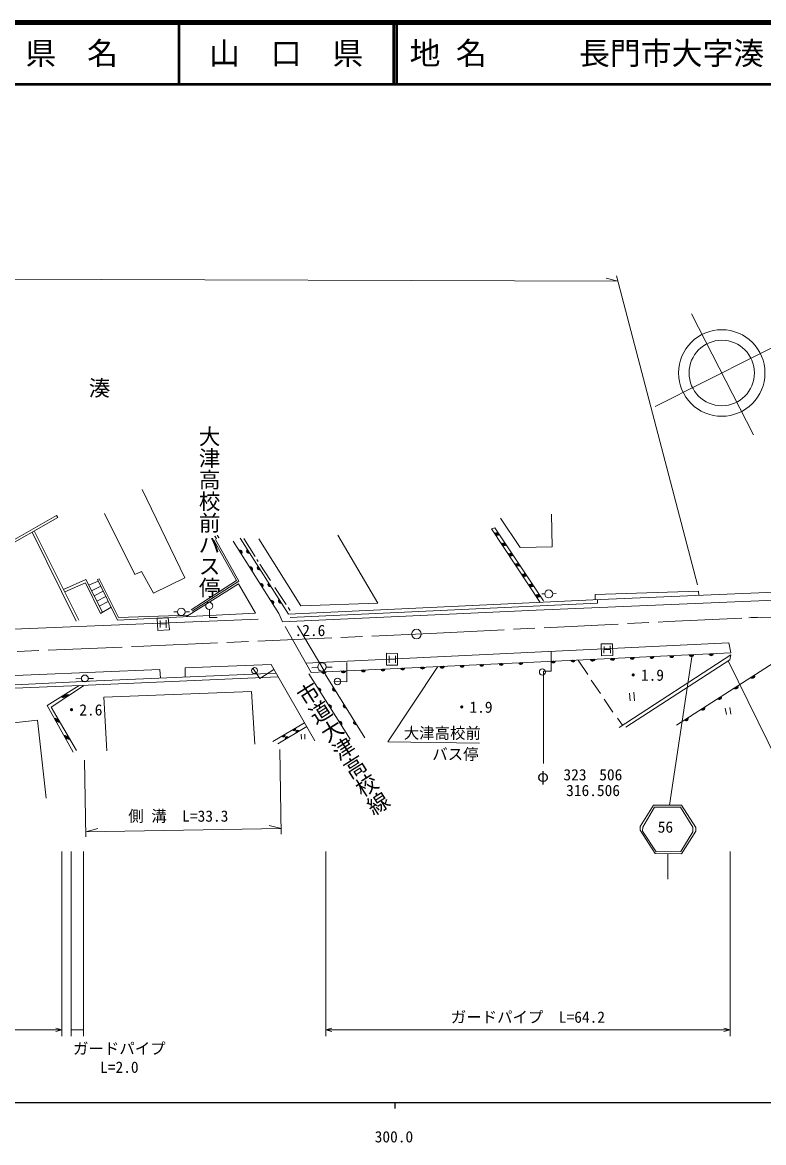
# Model space of a CAD drawing. Units: millimetres, scale not verified. Extents: x 40000 to 680000, y 20000 to 380000.
# Drawn here: x 307640 to 427747, y 198499 to 380000 of the extents above; entities that cross this region are included whole.
import ezdxf
from ezdxf.enums import TextEntityAlignment as Align

# ---------------------------------------------------------------- set-up
doc = ezdxf.new("R2010")
doc.units = ezdxf.units.MM
doc.header["$LTSCALE"] = 1000
doc.linetypes.add('CHAIN', pattern=[18.5, 12, -1.5, 3.5, -1.5])
for name, color, linetype, lineweight in [('M-BGD', 7, 'Continuous', 13), ('M-BMK', 2, 'CHAIN', 13), ('M-STR-HTXT', 7, 'Continuous', 13), ('M-TTL', 2, 'Continuous', 140), ('M-TTL-BAND', 7, 'Continuous', 25), ('M-TTL-LINE', 7, 'Continuous', 50), ('M-TTL-TXT', 7, 'Continuous', 13), ('M-WORK', 1, 'Continuous', 13)]:
    doc.layers.add(name, color=color, linetype=linetype, lineweight=lineweight)
doc.styles.add('@ＭＳ ゴシック', font='')
doc.styles.add('ＭＳ ゴシック', font='')
doc.styles.get('@ＭＳ ゴシック').set_extended_font_data('@MS Gothic')
doc.styles.get('ＭＳ ゴシック').set_extended_font_data('MS Gothic')

msp = doc.modelspace()

# ---------------------------------------------------------------- linework, layer by layer
at = {"layer": 'M-BGD'}
msp.add_circle((371499, 280890), 781, dxfattribs=at)
at = {"layer": 'M-BMK'}
msp.add_line((293329, 277467), (327292, 278943), dxfattribs=at)
for points in [[(327292, 278943), (373711, 280988), (412251, 282912), (426705, 283610)], [(425354, 283545), (446609, 284076), (461772, 284769)]]:
    msp.add_lwpolyline(points, dxfattribs=at)
at = {"layer": 'M-STR-HTXT'}
for p, q in [((314047, 245644), (314047, 215763)), ((315547, 245644), (315547, 215763)), ((317547, 245644), (317547, 215763)), ((356790, 245644), (356790, 215763)), ((422326, 245644), (422326, 215763)), ((314047, 216763), (275047, 216763)), ((314047, 216763), (313047, 217013)), ((314047, 216763), (313047, 216513)), ((317547, 216763), (315547, 216763)), ((356790, 216763), (357790, 217013)), ((422326, 216763), (356790, 216763)), ((356790, 216763), (357790, 216513)), ((422326, 216763), (421326, 217013)), ((422326, 216763), (421326, 216513))]:
    msp.add_line(p, q, dxfattribs=at)
at = {"layer": 'M-TTL'}
msp.add_line((680000, 380000), (40000, 380000), dxfattribs=at)
at = {"layer": 'M-TTL-BAND'}
for p, q in [((40000, 205000), (579000, 205000)), ((368000, 205000), (368000, 204000))]:
    msp.add_line(p, q, dxfattribs=at)
at = {"layer": 'M-TTL-LINE'}
for p, q in [((333000, 380000), (333000, 370000)), ((367750, 380000), (367750, 370000)), ((368250, 380000), (368250, 370000)), ((40000, 370000), (680000, 370000))]:
    msp.add_line(p, q, dxfattribs=at)
at = {"layer": 'M-WORK'}
for p, q in [((404149, 338061), (88736, 339172)), ((404149, 338061), (402219, 338586)), ((417015, 288862), (403917, 338945)), ((416039, 332796), (426104, 313192)), ((280571, 281576), (313175, 300100)), ((313393, 299782), (281333, 281616)), ((313175, 300100), (313393, 299782)), ((384170, 298080), (383630, 297954)), ((391526, 286035), (383630, 297954)), ((384170, 298080), (392071, 286297)), ((309206, 297410), (316358, 282959)), ((309572, 297617), (316790, 283132)), ((342351, 289557), (338669, 296083)), ((349193, 284250), (341793, 295968)), ((342920, 296426), (350779, 284101)), ((343515, 296386), (345348, 293485)), ((345614, 292988), (345854, 292676)), ((346103, 292230), (347823, 289594)), ((318404, 288797), (319933, 289457)), ((318854, 287897), (320340, 288633)), ((319805, 289716), (320102, 289859)), ((334987, 284820), (342351, 289557)), ((319251, 287104), (320719, 287866)), ((319690, 286227), (321143, 287007)), ((348545, 288451), (350378, 285658)), ((392298, 287417), (391825, 287431)), ((393573, 287423), (394154, 287446)), ((320094, 285419), (321556, 286171)), ((320307, 284251), (322015, 285241)), ((350687, 285180), (351018, 284713)), ((330934, 283170), (330944, 281924)), ((332785, 284493), (332154, 284489)), ((333995, 284479), (334742, 284474)), ((329961, 283117), (329961, 281938)), ((329961, 282518), (330939, 282537)), ((354418, 274673), (350227, 282112)), ((356658, 274777), (352211, 282223)), ((353568, 276182), (422140, 279455)), ((401913, 278879), (401884, 277793)), ((401899, 278376), (402897, 278404)), ((402883, 278965), (402912, 277815)), ((422140, 279455), (422417, 277827)), ((355029, 263609), (347941, 275965)), ((367077, 277388), (367063, 276209)), ((367070, 276806), (368094, 276827)), ((368091, 277366), (368098, 276245)), ((399246, 274355), (397682, 276692)), ((404365, 265773), (422438, 277515)), ((416194, 277541), (412512, 253168)), ((421993, 276540), (434389, 251356)), ((360753, 263862), (354041, 274424)), ((354522, 275438), (355504, 275471)), ((356701, 274379), (363123, 264100)), ((356872, 275509), (357851, 275546)), ((317199, 273705), (316299, 273640)), ((318318, 273712), (319139, 273676)), ((399823, 273444), (401344, 271276)), ((406036, 271316), (406112, 270065)), ((406737, 271499), (406834, 270065)), ((401917, 270345), (403341, 268253)), ((421534, 268888), (421718, 267885)), ((422300, 269007), (422451, 267918)), ((404063, 267261), (404909, 266127)), ((348231, 263490), (353361, 266517)), ((353717, 265897), (349028, 263091)), ((352837, 264693), (352847, 263854)), ((353388, 264683), (353422, 263883)), ((349374, 262209), (349579, 248471)), ((317679, 260485), (317936, 248033)), ((409931, 253171), (414439, 253166)), ((317919, 248851), (319842, 249400)), ((317919, 248851), (349566, 249370)), ((349566, 249370), (347626, 249855)), ((412223, 245318), (412239, 241186))]:
    msp.add_line(p, q, dxfattribs=at)
for points in [[(410174, 317763), (434642, 330079), (430257, 329015), (430308, 327897)], [(320944, 300446), (325841, 290536), (326948, 291044), (328893, 287516), (333960, 290028), (327023, 304313)], [(393391, 300306), (393466, 295012), (388312, 294947), (385131, 299648)], [(74754, 298903), (100820, 291813), (117512, 288125), (134350, 285201), (150824, 282605), (161439, 281307), (186775, 279159), (209308, 278523), (234387, 278579), (269608, 279978), (290261, 281022), (345837, 283296)], [(335143, 284578), (342731, 289459), (338915, 296222)], [(345979, 296340), (352763, 285443), (365218, 285922), (358776, 296901)], [(71791, 290367), (81463, 287412), (90812, 285132), (106740, 281436), (124105, 277920), (144079, 274470), (169251, 271538), (187884, 270184), (211351, 269320), (229747, 269468), (253520, 270307), (277778, 271264), (319642, 273333), (348751, 274554)], [(314309, 288112), (317946, 289713), (320595, 284418)], [(314498, 287732), (317842, 289202), (320307, 284251)], [(319805, 289716), (323043, 283160), (345437, 284295), (342639, 289021), (334224, 283727)], [(320102, 289859), (323226, 283565), (334563, 283940)], [(349193, 284250), (349801, 282892), (390896, 284749), (433382, 286562), (433374, 287819)], [(350779, 284101), (400074, 286441), (433374, 287819)], [(400457, 286457), (400466, 287322), (417207, 287862), (417228, 287151)], [(351051, 283600), (400829, 285914), (400857, 286474)], [(337944, 284878), (337950, 283603), (339191, 283588)], [(413659, 266147), (432934, 278482), (477959, 280608), (517403, 282167), (521088, 281124)], [(354418, 274673), (390504, 276363), (422417, 277827)], [(392057, 259914), (392071, 274869), (393336, 274883), (393306, 278078)], [(334011, 273935), (334020, 275447), (347941, 275965)], [(358165, 273187), (360222, 273180), (360204, 276282)], [(405437, 265810), (422297, 276737), (422438, 277515)], [(263464, 270699), (263473, 272430), (288143, 273401), (329937, 275154), (330034, 273769)], [(348396, 275172), (346123, 273678), (345002, 275353)], [(381713, 263215), (366865, 263425), (374933, 275633)], [(230935, 268945), (252857, 269944), (267831, 270539), (318307, 272606), (349099, 273946)], [(315844, 261754), (311645, 269317), (316819, 272545)], [(317526, 272494), (312278, 269051), (316390, 262036)], [(321329, 261982), (320839, 270676), (344776, 271604), (345308, 263073)], [(301318, 252552), (299779, 265826), (310083, 266932), (311502, 254328)], [(414457, 245303), (410196, 245331), (407741, 249117), (407748, 249713), (409931, 253171)], [(414439, 253166), (416743, 249553), (416762, 248978), (414457, 245303)]]:
    msp.add_lwpolyline(points, dxfattribs=at)
for points in [[(329458, 283390), (329588, 281492), (331476, 281588), (331279, 283505)], [(366642, 277780), (366638, 275864), (368436, 275850), (368428, 277747)], [(401431, 279303), (401474, 277362), (403329, 277419), (403264, 279324)], [(410089, 252828), (408156, 249615), (408127, 248946), (410337, 245621), (414313, 245643), (416275, 248856), (416261, 249590), (414304, 252823)]]:
    msp.add_lwpolyline(points, close=True, dxfattribs=at)
for centre, radius in [((420968, 323196), 7006), ((420968, 323196), 5300), ((392936, 287399), 638), ((333390, 284485), 605), ((337921, 285457), 580), ((356186, 275568), 689), ((317758, 273698), 560), ((345259, 274969), 489), ((391914, 274747), 496), ((358697, 273191), 532)]:
    msp.add_circle(centre, radius, dxfattribs=at)
for centre, radius, start, end in [((384303, 297022), 254, 293.1339, 133.91162), ((384303, 297022), 203, 290.49578, 136.54974), ((384303, 297022), 152, 286.03233, 141.01319), ((384303, 297022), 102, 276.72648, 150.31905), ((384303, 297022), 100, 276.24315, 150.80237), ((384741, 297146), 254, 113.45521, 314.23292), ((384741, 297146), 203, 110.81708, 316.87104), ((384741, 297146), 152, 106.35364, 321.33449), ((384741, 297146), 102, 97.04778, 330.64035), ((384741, 297146), 100, 96.56445, 331.12368), ((342884, 294138), 354, 311.06859, 113.47377), ((342884, 294138), 283, 313.29263, 111.24973), ((342884, 294138), 212, 317.03896, 107.50341), ((342884, 294138), 142, 324.75069, 99.79168), ((342884, 294138), 100, 335.06835, 89.47401), ((344314, 294340), 354, 131.32249, 293.72767), ((344314, 294340), 283, 133.54653, 291.50363), ((344314, 294340), 212, 137.29286, 287.75731), ((344314, 294340), 142, 145.00459, 280.04558), ((344314, 294340), 100, 155.32225, 269.72792), ((385407, 295355), 254, 293.1339, 133.91162), ((385407, 295355), 203, 290.49578, 136.54974), ((385407, 295355), 152, 286.03233, 141.01319), ((385407, 295355), 102, 276.72648, 150.31905), ((385407, 295355), 100, 276.24315, 150.80237), ((385855, 295485), 254, 113.45521, 314.23292), ((385855, 295485), 203, 110.81708, 316.87104), ((385855, 295485), 152, 106.35364, 321.33449), ((385855, 295485), 102, 97.04778, 330.64035), ((385855, 295485), 100, 96.56445, 331.12368), ((386969, 293824), 254, 113.45521, 314.23292), ((386512, 293687), 254, 293.1339, 133.91162), ((386512, 293687), 203, 290.49578, 136.54974), ((386512, 293687), 152, 286.03233, 141.01319), ((386512, 293687), 102, 276.72648, 150.31905), ((386512, 293687), 100, 276.24315, 150.80237), ((386969, 293824), 203, 110.81708, 316.87104), ((386969, 293824), 152, 106.35364, 321.33449), ((386969, 293824), 102, 97.04778, 330.64035), ((386969, 293824), 100, 96.56445, 331.12368), ((387616, 292020), 254, 293.1339, 133.91162), ((387616, 292020), 203, 290.49578, 136.54974), ((388083, 292163), 254, 113.45521, 314.23292), ((388083, 292163), 203, 110.81708, 316.87104), ((388083, 292163), 152, 106.35364, 321.33449), ((388083, 292163), 102, 97.04778, 330.64035), ((388083, 292163), 100, 96.56445, 331.12368), ((344593, 291433), 354, 311.06859, 113.47377), ((344593, 291433), 283, 313.29263, 111.24973), ((344593, 291433), 212, 317.03896, 107.50341), ((344593, 291433), 142, 324.75069, 99.79168), ((344593, 291433), 100, 335.06835, 89.47401), ((346035, 291642), 354, 131.32249, 293.72767), ((346035, 291642), 283, 133.54653, 291.50363), ((346035, 291642), 212, 137.29286, 287.75731), ((346035, 291642), 142, 145.00459, 280.04558), ((346035, 291642), 100, 155.32225, 269.72792), ((387616, 292020), 152, 286.03233, 141.01319), ((387616, 292020), 102, 276.72648, 150.31905), ((387616, 292020), 100, 276.24315, 150.80237), ((388721, 290353), 254, 293.1339, 133.91162), ((388721, 290353), 203, 290.49578, 136.54974), ((388721, 290353), 152, 286.03233, 141.01319), ((388721, 290353), 102, 276.72648, 150.31905), ((388721, 290353), 100, 276.24315, 150.80237), ((389196, 290502), 254, 113.45521, 314.23292), ((389196, 290502), 203, 110.81708, 316.87104), ((389196, 290502), 152, 106.35364, 321.33449), ((389196, 290502), 102, 97.04778, 330.64035), ((389196, 290502), 100, 96.56445, 331.12368), ((346301, 288727), 354, 311.06859, 113.47377), ((346301, 288727), 283, 313.29263, 111.24973), ((346301, 288727), 212, 317.03896, 107.50341), ((346301, 288727), 142, 324.75069, 99.79168), ((346301, 288727), 100, 335.06835, 89.47401), ((347755, 288944), 354, 131.32249, 293.72767), ((347755, 288944), 283, 133.54653, 291.50363), ((347755, 288944), 212, 137.29286, 287.75731), ((347755, 288944), 142, 145.00459, 280.04558), ((347755, 288944), 100, 155.32225, 269.72792), ((389825, 288685), 254, 293.1339, 133.91162), ((389825, 288685), 203, 290.49578, 136.54974), ((389825, 288685), 152, 286.03233, 141.01319), ((389825, 288685), 102, 276.72648, 150.31905), ((389825, 288685), 100, 276.24315, 150.80237), ((390310, 288841), 254, 113.45521, 314.23292), ((390310, 288841), 203, 110.81708, 316.87104), ((390310, 288841), 152, 106.35364, 321.33449), ((390310, 288841), 102, 97.04778, 330.64035), ((390310, 288841), 100, 96.56445, 331.12368), ((390930, 287018), 254, 293.1339, 133.91162), ((390930, 287018), 203, 290.49578, 136.54974), ((390930, 287018), 152, 286.03233, 141.01319), ((390930, 287018), 102, 276.72648, 150.31905), ((390930, 287018), 100, 276.24315, 150.80237), ((391424, 287179), 254, 113.45521, 314.23292), ((391424, 287179), 203, 110.81708, 316.87104), ((391424, 287179), 152, 106.35364, 321.33449), ((391424, 287179), 102, 97.04778, 330.64035), ((391424, 287179), 100, 96.56445, 331.12368), ((348010, 286021), 354, 311.06859, 113.47377), ((348010, 286021), 283, 313.29263, 111.24973), ((348010, 286021), 212, 317.03896, 107.50341), ((348010, 286021), 142, 324.75069, 99.79168), ((348010, 286021), 100, 335.06835, 89.47401), ((349476, 286246), 354, 131.32249, 293.72767), ((349476, 286246), 283, 133.54653, 291.50363), ((349476, 286246), 212, 137.29286, 287.75731), ((349476, 286246), 142, 145.00459, 280.04558), ((349476, 286246), 100, 155.32225, 269.72792), ((382048, 276021), 354, 191.47918, 353.88436), ((382048, 276021), 283, 193.70322, 351.66032), ((382048, 276021), 212, 197.44955, 347.914), ((382048, 276021), 142, 205.16128, 340.20227), ((382048, 276021), 100, 215.47894, 329.8846), ((385244, 276171), 354, 191.47918, 353.88436), ((385244, 276171), 283, 193.70322, 351.66032), ((385244, 276171), 212, 197.44955, 347.914), ((385244, 276171), 142, 205.16128, 340.20227), ((385244, 276171), 100, 215.47894, 329.8846), ((388441, 276320), 354, 191.47918, 353.88436), ((388441, 276320), 283, 193.70322, 351.66032), ((388441, 276320), 212, 197.44955, 347.914), ((388441, 276320), 142, 205.16128, 340.20227), ((388441, 276320), 100, 215.47894, 329.8846), ((393671, 276562), 354, 191.42368, 353.82886), ((393671, 276562), 283, 193.64772, 351.60482), ((393671, 276562), 212, 197.39405, 347.8585), ((393671, 276562), 142, 205.10578, 340.14677), ((393671, 276562), 100, 215.42344, 329.8291), ((396868, 276709), 354, 191.42368, 353.82886), ((396868, 276709), 283, 193.64772, 351.60482), ((396868, 276709), 212, 197.39405, 347.8585), ((396868, 276709), 142, 205.10578, 340.14677), ((396868, 276709), 100, 215.42344, 329.8291), ((400064, 276856), 354, 191.42368, 353.82886), ((400064, 276856), 283, 193.64772, 351.60482), ((400064, 276856), 212, 197.39405, 347.8585), ((400064, 276856), 142, 205.10578, 340.14677), ((400064, 276856), 100, 215.42344, 329.8291), ((403261, 277002), 354, 191.42368, 353.82886), ((403261, 277002), 283, 193.64772, 351.60482), ((403261, 277002), 212, 197.39405, 347.8585), ((403261, 277002), 142, 205.10578, 340.14677), ((403261, 277002), 100, 215.42344, 329.8291), ((406458, 277149), 354, 191.42368, 353.82886), ((406458, 277149), 283, 193.64772, 351.60482), ((406458, 277149), 212, 197.39405, 347.8585), ((406458, 277149), 142, 205.10578, 340.14677), ((406458, 277149), 100, 215.42344, 329.8291), ((409654, 277295), 354, 191.42368, 353.82886), ((409654, 277295), 283, 193.64772, 351.60482), ((409654, 277295), 212, 197.39405, 347.8585), ((409654, 277295), 142, 205.10578, 340.14677), ((409654, 277295), 100, 215.42344, 329.8291), ((412851, 277442), 354, 191.42368, 353.82886), ((412851, 277442), 283, 193.64772, 351.60482), ((412851, 277442), 212, 197.39405, 347.8585), ((412851, 277442), 142, 205.10578, 340.14677), ((412851, 277442), 100, 215.42344, 329.8291), ((416048, 277589), 354, 191.42368, 353.82886), ((416048, 277589), 283, 193.64772, 351.60482), ((416048, 277589), 212, 197.39405, 347.8585), ((416048, 277589), 142, 205.10578, 340.14677), ((416048, 277589), 100, 215.42344, 329.8291), ((419244, 277735), 354, 191.42368, 353.82886), ((419244, 277735), 283, 193.64772, 351.60482), ((419244, 277735), 212, 197.39405, 347.8585), ((419244, 277735), 142, 205.10578, 340.14677), ((419244, 277735), 100, 215.42344, 329.8291), ((356476, 274823), 354, 191.47918, 353.88436), ((356476, 274823), 283, 193.70322, 351.66032), ((356476, 274823), 212, 197.44955, 347.914), ((356476, 274823), 142, 205.16128, 340.20227), ((356476, 274823), 100, 215.47894, 329.8846), ((359672, 274973), 354, 191.47918, 353.88436), ((359672, 274973), 283, 193.70322, 351.66032), ((359672, 274973), 212, 197.44955, 347.914), ((359672, 274973), 142, 205.16128, 340.20227), ((359672, 274973), 100, 215.47894, 329.8846), ((362869, 275123), 354, 191.47918, 353.88436), ((362869, 275123), 283, 193.70322, 351.66032), ((362869, 275123), 212, 197.44955, 347.914), ((362869, 275123), 142, 205.16128, 340.20227), ((362869, 275123), 100, 215.47894, 329.8846), ((366065, 275272), 354, 191.47918, 353.88436), ((366065, 275272), 283, 193.70322, 351.66032), ((366065, 275272), 212, 197.44955, 347.914), ((366065, 275272), 142, 205.16128, 340.20227), ((366065, 275272), 100, 215.47894, 329.8846), ((369262, 275422), 354, 191.47918, 353.88436), ((369262, 275422), 283, 193.70322, 351.66032), ((369262, 275422), 212, 197.44955, 347.914), ((369262, 275422), 142, 205.16128, 340.20227), ((369262, 275422), 100, 215.47894, 329.8846), ((372458, 275572), 354, 191.47918, 353.88436), ((372458, 275572), 283, 193.70322, 351.66032), ((372458, 275572), 212, 197.44955, 347.914), ((372458, 275572), 142, 205.16128, 340.20227), ((372458, 275572), 100, 215.47894, 329.8846), ((375655, 275721), 354, 191.47918, 353.88436), ((375655, 275721), 283, 193.70322, 351.66032), ((375655, 275721), 212, 197.44955, 347.914), ((375655, 275721), 142, 205.16128, 340.20227), ((375655, 275721), 100, 215.47894, 329.8846), ((378851, 275871), 354, 191.47918, 353.88436), ((378851, 275871), 283, 193.70322, 351.66032), ((378851, 275871), 212, 197.44955, 347.914), ((378851, 275871), 142, 205.16128, 340.20227), ((378851, 275871), 100, 215.47894, 329.8846), ((425963, 274085), 354, 221.41381, 23.81899), ((425963, 274085), 283, 223.63785, 21.59495), ((425963, 274085), 212, 227.38418, 17.84862), ((425963, 274085), 142, 235.09591, 10.13689), ((425963, 274085), 100, 245.41357, 359.81923), ((423267, 272360), 354, 221.41381, 23.81899), ((423267, 272360), 283, 223.63785, 21.59495), ((423267, 272360), 212, 227.38418, 17.84862), ((423267, 272360), 142, 235.09591, 10.13689), ((423267, 272360), 100, 245.41357, 359.81923), ((314204, 270977), 354, 220.75654, 23.16172), ((314204, 270977), 283, 222.98058, 20.93768), ((314204, 270977), 212, 226.72691, 17.19136), ((314204, 270977), 142, 234.43864, 9.47963), ((314204, 270977), 100, 244.7563, 359.16196), ((314932, 270727), 354, 42.06887, 204.47405), ((314932, 270727), 283, 44.29291, 202.25001), ((314932, 270727), 212, 48.03923, 198.50368), ((314932, 270727), 142, 55.75096, 190.79195), ((314932, 270727), 100, 66.06863, 180.47429), ((355635, 271815), 354, 311.23453, 113.6397), ((355635, 271815), 283, 313.45856, 111.41567), ((355635, 271815), 212, 317.20489, 107.66934), ((355635, 271815), 142, 324.91662, 99.95761), ((355635, 271815), 100, 335.23428, 89.63995), ((358262, 271982), 354, 130.79064, 293.19581), ((358262, 271982), 283, 133.01468, 290.97178), ((358262, 271982), 212, 136.761, 287.22545), ((358262, 271982), 142, 144.47273, 279.51372), ((358262, 271982), 100, 154.79039, 269.19606), ((420572, 270635), 354, 221.41381, 23.81899), ((420572, 270635), 283, 223.63785, 21.59495), ((420572, 270635), 212, 227.38418, 17.84862), ((420572, 270635), 142, 235.09591, 10.13689), ((420572, 270635), 100, 245.41357, 359.81923), ((357351, 269114), 354, 311.23453, 113.6397), ((357351, 269114), 283, 313.45856, 111.41567), ((357351, 269114), 212, 317.20489, 107.66934), ((357351, 269114), 142, 324.91662, 99.95761), ((357351, 269114), 100, 335.23428, 89.63995), ((359958, 269268), 354, 130.79064, 293.19581), ((359958, 269268), 283, 133.01468, 290.97178), ((359958, 269268), 212, 136.761, 287.22545), ((359958, 269268), 142, 144.47273, 279.51372), ((359958, 269268), 100, 154.79039, 269.19606), ((417877, 268911), 354, 221.41381, 23.81899), ((417877, 268911), 283, 223.63785, 21.59495), ((417877, 268911), 212, 227.38418, 17.84862), ((417877, 268911), 142, 235.09591, 10.13689), ((417877, 268911), 100, 245.41357, 359.81923), ((312921, 266908), 354, 307.83351, 110.23869), ((312921, 266908), 283, 310.05755, 108.01465), ((312921, 266908), 212, 313.80388, 104.26833), ((312921, 266908), 142, 321.51561, 96.5566), ((312921, 266908), 100, 331.83327, 86.23894), ((313572, 266951), 354, 129.17691, 291.58209), ((313572, 266951), 283, 131.40095, 289.35805), ((313572, 266951), 212, 135.14728, 285.61173), ((313572, 266951), 142, 142.85901, 277.9), ((313572, 266951), 100, 153.17667, 267.58233), ((361653, 266554), 354, 130.79064, 293.19581), ((415181, 267186), 354, 221.41381, 23.81899), ((415181, 267186), 283, 223.63785, 21.59495), ((415181, 267186), 212, 227.38418, 17.84862), ((415181, 267186), 142, 235.09591, 10.13689), ((415181, 267186), 100, 245.41357, 359.81923), ((351680, 265472), 254, 200.15461, 40.93233), ((351680, 265472), 203, 197.51649, 43.57045), ((351680, 265472), 152, 193.05304, 48.0339), ((351680, 265472), 102, 183.74718, 57.33976), ((351680, 265472), 100, 183.26386, 57.82308), ((352207, 265047), 254, 20.50548, 221.28319), ((352207, 265047), 203, 17.86736, 223.92131), ((352207, 265047), 152, 13.40391, 228.38476), ((352207, 265047), 102, 4.09805, 237.69062), ((352207, 265047), 100, 3.61472, 238.17395), ((359067, 266414), 354, 311.23453, 113.6397), ((359067, 266414), 283, 313.45856, 111.41567), ((359067, 266414), 212, 317.20489, 107.66934), ((359067, 266414), 142, 324.91662, 99.95761), ((359067, 266414), 100, 335.23428, 89.63995), ((361653, 266554), 283, 133.01468, 290.97178), ((361653, 266554), 212, 136.761, 287.22545), ((361653, 266554), 142, 144.47273, 279.51372), ((361653, 266554), 100, 154.79039, 269.19606), ((314474, 264110), 354, 307.83351, 110.23869), ((314474, 264110), 283, 310.05755, 108.01465), ((314474, 264110), 212, 313.80388, 104.26833), ((314474, 264110), 142, 321.51561, 96.5566), ((314474, 264110), 100, 331.83327, 86.23894), ((315190, 264191), 354, 129.17691, 291.58209), ((315190, 264191), 283, 131.40095, 289.35805), ((315190, 264191), 212, 135.14728, 285.61173), ((315190, 264191), 142, 142.85901, 277.9), ((315190, 264191), 100, 153.17667, 267.58233), ((349958, 264456), 254, 200.15461, 40.93233), ((349958, 264456), 203, 197.51649, 43.57045), ((349958, 264456), 152, 193.05304, 48.0339), ((349958, 264456), 102, 183.74718, 57.33976), ((349958, 264456), 100, 183.26386, 57.82308), ((350491, 264020), 254, 20.50548, 221.28319), ((350491, 264020), 203, 17.86736, 223.92131), ((350491, 264020), 152, 13.40391, 228.38476), ((350491, 264020), 102, 4.09805, 237.69062), ((350491, 264020), 100, 3.61472, 238.17395)]:
    msp.add_arc(centre, radius, start, end, dxfattribs=at)

# ---------------------------------------------------------------- texts
at = {"layer": 'M-STR-HTXT', "style": 'ＭＳ ゴシック'}
for s, p in [('ガードパイプ\u3000L=64.2', (389558, 217364)), ('ガードパイプ', (323350, 212276)), ('L=2.0', (323350, 209252))]:
    msp.add_text(s, height=1833, dxfattribs=at).set_placement(p, align=Align.BOTTOM_CENTER)
at = {"layer": 'M-TTL-BAND', "style": 'ＭＳ ゴシック'}
msp.add_text('300.0', height=1833, dxfattribs=at).set_placement((367844, 199445), align=Align.MIDDLE_CENTER)
at = {"layer": 'M-TTL-TXT', "style": 'ＭＳ ゴシック'}
for s, p in [('県\u3000名', (315625, 375000)), ('山\u3000口\u3000県', (350375, 375000))]:
    msp.add_text(s, height=3666, dxfattribs=at).set_placement(p, align=Align.MIDDLE_CENTER)
msp.add_text('地 名      長門市大字湊', height=3666, dxfattribs=at).set_placement((370380, 375000), align=Align.MIDDLE_LEFT)
at = {"layer": 'M-WORK', "style": 'ＭＳ ゴシック'}
for s, height, p in [('湊', 2566, (318390, 318705)), ('.2.6', 1833, (351739, 280020)), ('・1.9', 1833, (405369, 272776)), ('・2.6', 1833, (314362, 267145)), ('・1.9', 1833, (377585, 267584)), ('大津高校前', 1833, (369434, 263389)), ('バス停', 1833, (374061, 259961)), ('φ', 1833, (391056, 256430)), ('323', 1833, (395314, 256640)), ('506', 1833, (401113, 256640)), ('316.506', 1833, (395751, 254092)), ('側 溝\u3000L=33.3', 1833, (324786, 249942)), ('56', 1833, (410589, 248165))]:
    msp.add_text(s, height=height, dxfattribs=at).set_placement(p, align=Align.BOTTOM_LEFT)
at = {"layer": 'M-WORK', "style": '@ＭＳ ゴシック'}
for s, rotation, p in [('大津高校前バス停', 270, (335878, 314682)), ('市道大津高校線', 302.375, (351321, 271582))]:
    msp.add_text(s, height=2566, rotation=rotation, dxfattribs=at).set_placement(p, align=Align.BOTTOM_LEFT)

doc.saveas('drawing.dxf')
